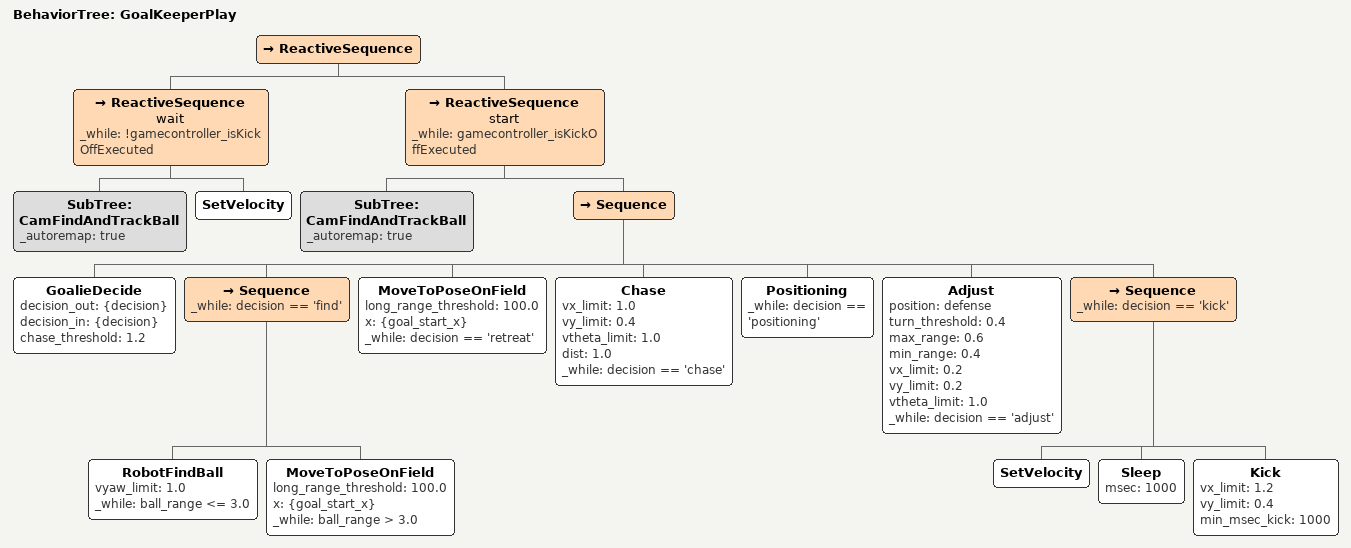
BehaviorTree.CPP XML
<?xml version="1.0" encoding="UTF-8"?>
<root BTCPP_format="4">
  <include path="./subtree_cam_find_and_track_ball.xml"/>

  <BehaviorTree ID="GoalKeeperPlay">
    <ReactiveSequence>
      <ReactiveSequence name="wait"
                        _while="!gamecontroller_isKickOffExecuted">
        <SubTree ID="CamFindAndTrackBall"
                 _autoremap="true"/>
        <SetVelocity/>
      </ReactiveSequence>
      <ReactiveSequence name="start"
                        _while="gamecontroller_isKickOffExecuted">
        <SubTree ID="CamFindAndTrackBall"
                 _autoremap="true"/>
        <Sequence>
          <GoalieDecide decision_out="{decision}"
                        decision_in="{decision}"
                        chase_threshold="1.2"/>
          <Sequence _while="decision == &apos;find&apos;">
            <RobotFindBall vyaw_limit="1.0"
                           _while="ball_range &lt;= 3.0"/>
            <MoveToPoseOnField long_range_threshold="100.0"
                               x="{goal_start_x}"
                               _while="ball_range &gt; 3.0"/>
          </Sequence>
          <MoveToPoseOnField long_range_threshold="100.0"
                             x="{goal_start_x}"
                             _while="decision == &apos;retreat&apos;"/>
          <Chase vx_limit="1.0"
                 vy_limit="0.4"
                 vtheta_limit="1.0"
                 dist="1.0"
                 _while="decision == &apos;chase&apos;"/>
          <Positioning _while="decision == &apos;positioning&apos;"/>
          <Adjust position="defense"
                  turn_threshold="0.4"
                  max_range="0.6"
                  min_range="0.4"
                  vx_limit="0.2"
                  vy_limit="0.2"
                  vtheta_limit="1.0"
                  _while="decision == &apos;adjust&apos;"/>
          <Sequence _while="decision == &apos;kick&apos;">
            <SetVelocity/>
            <Sleep msec="1000"/>
            <Kick vx_limit="1.2"
                  vy_limit="0.4"
                  min_msec_kick="1000"/>
          </Sequence>
        </Sequence>
      </ReactiveSequence>
    </ReactiveSequence>
  </BehaviorTree>

</root>
